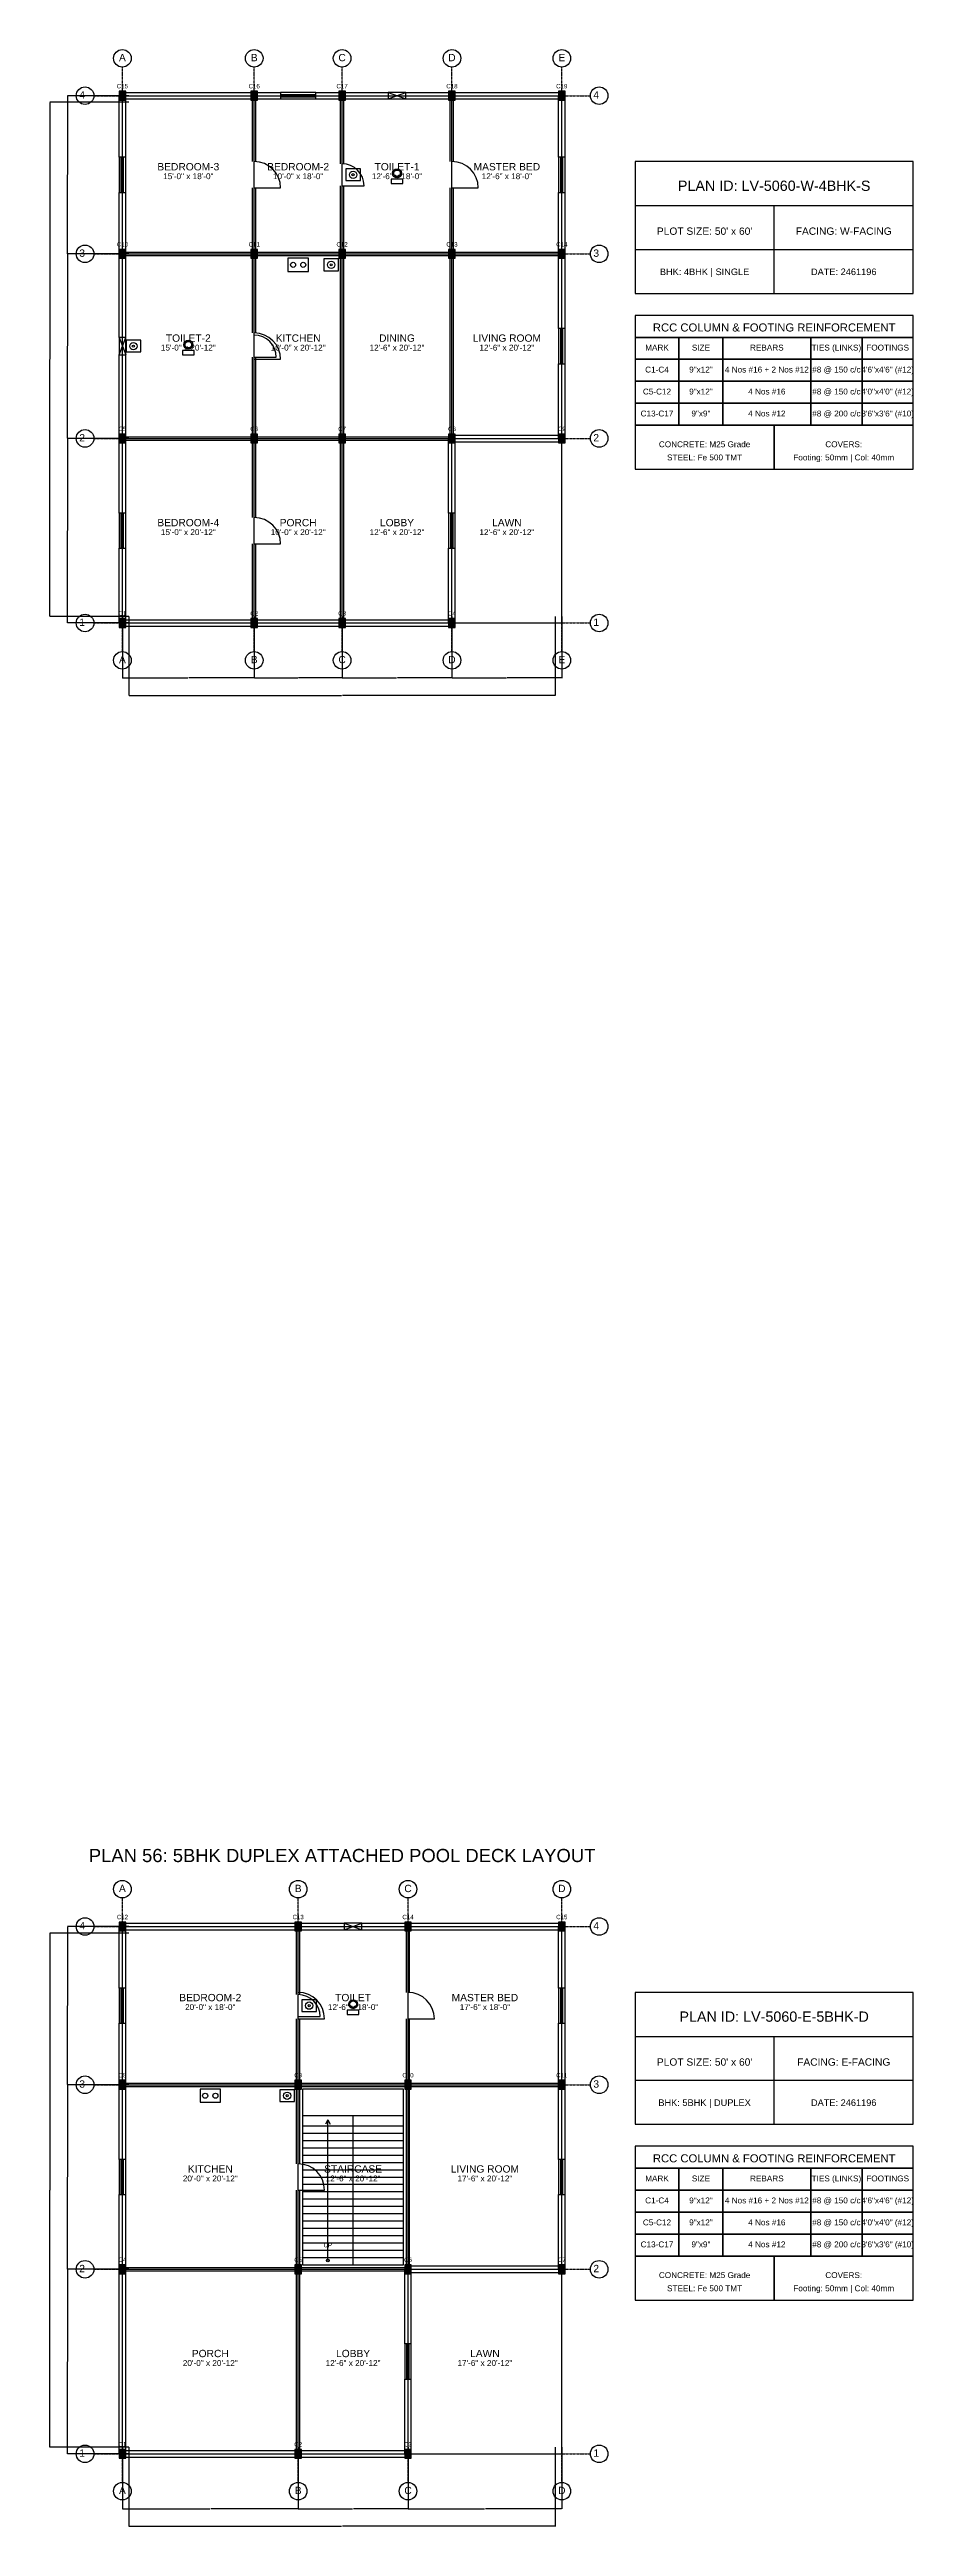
# Model space of a CAD drawing. Header units: inches. Extents: x -134 to 23580, y -99 to 23207.
# Drawn here: x 12400 to 13580, y 12401 to 15783 of the extents above; entities that cross this region are included whole.
import ezdxf
from ezdxf.enums import TextEntityAlignment as Align

# ---------------------------------------------------------------- set-up
doc = ezdxf.new("R2010")
doc.units = ezdxf.units.IN
doc.header["$MEASUREMENT"] = 0
doc.linetypes.add('CENTER', pattern=[2, 1.25, -0.25, 0.25, -0.25])
for name, color, linetype in [('A-COL-HATCH', 251, 'Continuous'), ('A-COLUMN', 1, 'Continuous'), ('A-DIM', 5, 'Continuous'), ('A-DOOR', 30, 'Continuous'), ('A-FIXTURE', 8, 'Continuous'), ('A-STAIR', 6, 'Continuous'), ('A-TEXT', 2, 'Continuous'), ('A-WALL-EXT', 7, 'Continuous'), ('A-WALL-INT', 9, 'Continuous'), ('A-WINDOW', 4, 'Continuous'), ('S-BEAM-FRAMING', 2, 'Continuous'), ('S-BUBBLE', 4, 'Continuous'), ('S-GRID-CENTER', 8, 'CENTER'), ('S-TABLE', 7, 'Continuous'), ('S-TEXT', 3, 'Continuous')]:
    doc.layers.add(name, color=color, linetype=linetype)
doc.styles.get("Standard").update_dxf_attribs({"font": 'arial.ttf'})
doc.dimstyles.get("Standard").update_dxf_attribs({"dimtxt": 0.18, "dimasz": 0.18, "dimexe": 0.18, "dimexo": 0.0625, "dimgap": 0.09, "dimtad": 0, "dimtih": 1, "dimtoh": 1, "dimdec": 4, "dimzin": 0, "dimdsep": 46, "dimtxsty": 'Standard', "dimcen": 0.09, "dimadec": 0, "dimazin": 0, "dimtfac": 1, "dimtdec": 4, "dimtofl": 0, "dimtmove": 0, "dimatfit": 3, "dimfxl": 1, "dimtolj": 1, "dimtzin": 0, "dimarcsym": 0})

# ---------------------------------------------------------------- blocks, each defined once
blk = doc.blocks.new('*D496')
at = {"layer": 'A-DIM', "color": 0, "lineweight": -2, "transparency": 16777216}
for p, q in [((12500, 12508.9), (12500, 12424.8)), ((12740, 12508.9), (12740, 12424.8)), ((12500.2, 12425), (12619.4, 12425)), ((12739.8, 12425), (12620.6, 12425))]:
    blk.add_line(p, q, dxfattribs=at)
at = {"layer": 'A-DIM', "color": 0, "transparency": 16777216}
for points in [[(12500.2, 12425), (12500.2, 12425), (12500, 12425)], [(12739.8, 12425), (12739.8, 12425), (12740, 12425)]]:
    blk.add_solid(points, dxfattribs=at)
at = {"layer": 'Defpoints', "color": 0, "transparency": 16777216}
for p in [(12500, 12509), (12740, 12509), (12740, 12425)]:
    blk.add_point(p, dxfattribs=at)
at = {"layer": 'A-DIM', "color": 0, "transparency": 16777216, "insert": (12620, 12425), "char_height": 0.18, "attachment_point": 5}
blk.add_mtext('\\A1;240.0000', dxfattribs=at)
blk = doc.blocks.new('*D497')
at = {"layer": 'A-DIM', "color": 0, "lineweight": -2, "transparency": 16777216}
for p, q in [((12740, 12508.9), (12740, 12424.8)), ((12890, 12508.9), (12890, 12424.8)), ((12740.2, 12425), (12814.4, 12425)), ((12889.8, 12425), (12815.6, 12425))]:
    blk.add_line(p, q, dxfattribs=at)
at = {"layer": 'A-DIM', "color": 0, "transparency": 16777216}
for points in [[(12740.2, 12425), (12740.2, 12425), (12740, 12425)], [(12889.8, 12425), (12889.8, 12425), (12890, 12425)]]:
    blk.add_solid(points, dxfattribs=at)
at = {"layer": 'Defpoints', "color": 0, "transparency": 16777216}
for p in [(12740, 12509), (12890, 12509), (12890, 12425)]:
    blk.add_point(p, dxfattribs=at)
at = {"layer": 'A-DIM', "color": 0, "transparency": 16777216, "insert": (12815, 12425), "char_height": 0.18, "attachment_point": 5}
blk.add_mtext('\\A1;150.0000', dxfattribs=at)
blk = doc.blocks.new('*D498')
at = {"layer": 'A-DIM', "color": 0, "lineweight": -2, "transparency": 16777216}
for p, q in [((12890, 12508.9), (12890, 12424.8)), ((13100, 12508.9), (13100, 12424.8)), ((12890.2, 12425), (12994.4, 12425)), ((13099.8, 12425), (12995.6, 12425))]:
    blk.add_line(p, q, dxfattribs=at)
at = {"layer": 'A-DIM', "color": 0, "transparency": 16777216}
for points in [[(12890.2, 12425), (12890.2, 12425), (12890, 12425)], [(13099.8, 12425), (13099.8, 12425), (13100, 12425)]]:
    blk.add_solid(points, dxfattribs=at)
at = {"layer": 'Defpoints', "color": 0, "transparency": 16777216}
for p in [(12890, 12509), (13100, 12509), (13100, 12425)]:
    blk.add_point(p, dxfattribs=at)
at = {"layer": 'A-DIM', "color": 0, "transparency": 16777216, "insert": (12995, 12425), "char_height": 0.18, "attachment_point": 5}
blk.add_mtext('\\A1;210.0000', dxfattribs=at)
blk = doc.blocks.new('*D499')
at = {"layer": 'A-DIM', "color": 0, "lineweight": -2, "transparency": 16777216}
for p, q in [((12509, 12508.9), (12509, 12400.8)), ((13091, 12508.9), (13091, 12400.8)), ((12509.2, 12401), (12799.4, 12401)), ((13090.8, 12401), (12800.6, 12401))]:
    blk.add_line(p, q, dxfattribs=at)
at = {"layer": 'A-DIM', "color": 0, "transparency": 16777216}
for points in [[(12509.2, 12401), (12509.2, 12401), (12509, 12401)], [(13090.8, 12401), (13090.8, 12401), (13091, 12401)]]:
    blk.add_solid(points, dxfattribs=at)
at = {"layer": 'Defpoints', "color": 0, "transparency": 16777216}
for p in [(12509, 12509), (13091, 12509), (13091, 12401)]:
    blk.add_point(p, dxfattribs=at)
at = {"layer": 'A-DIM', "color": 0, "transparency": 16777216, "insert": (12800, 12401), "char_height": 0.18, "attachment_point": 5}
blk.add_mtext('\\A1;582.0000', dxfattribs=at)
blk = doc.blocks.new('*D500')
at = {"layer": 'A-DIM', "color": 0, "lineweight": -2, "transparency": 16777216}
for p, q in [((12508.9, 12752), (12424.8, 12752)), ((12425, 12751.8), (12425, 12626.2)), ((12425, 12500.2), (12425, 12625.8)), ((12508.9, 12500), (12424.8, 12500))]:
    blk.add_line(p, q, dxfattribs=at)
at = {"layer": 'A-DIM', "color": 0, "transparency": 16777216}
for points in [[(12425, 12751.8), (12425, 12751.8), (12425, 12752)], [(12425, 12500.2), (12425, 12500.2), (12425, 12500)]]:
    blk.add_solid(points, dxfattribs=at)
at = {"layer": 'Defpoints', "color": 0, "transparency": 16777216}
for p in [(12425, 12752), (12509, 12752), (12509, 12500)]:
    blk.add_point(p, dxfattribs=at)
at = {"layer": 'A-DIM', "color": 0, "transparency": 16777216, "insert": (12425, 12626), "char_height": 0.18, "attachment_point": 5}
blk.add_mtext('\\A1;252.0000', dxfattribs=at)
blk = doc.blocks.new('*D501')
at = {"layer": 'A-DIM', "color": 0, "lineweight": -2, "transparency": 16777216}
for p, q in [((12508.9, 13004), (12424.8, 13004)), ((12425, 13003.8), (12425, 12878.2)), ((12425, 12752.2), (12425, 12877.8)), ((12508.9, 12752), (12424.8, 12752))]:
    blk.add_line(p, q, dxfattribs=at)
at = {"layer": 'A-DIM', "color": 0, "transparency": 16777216}
for points in [[(12425, 13003.8), (12425, 13003.8), (12425, 13004)], [(12425, 12752.2), (12425, 12752.2), (12425, 12752)]]:
    blk.add_solid(points, dxfattribs=at)
at = {"layer": 'Defpoints', "color": 0, "transparency": 16777216}
for p in [(12425, 13004), (12509, 13004), (12509, 12752)]:
    blk.add_point(p, dxfattribs=at)
at = {"layer": 'A-DIM', "color": 0, "transparency": 16777216, "insert": (12425, 12878), "char_height": 0.18, "attachment_point": 5}
blk.add_mtext('\\A1;252.0000', dxfattribs=at)
blk = doc.blocks.new('*D502')
at = {"layer": 'A-DIM', "color": 0, "lineweight": -2, "transparency": 16777216}
for p, q in [((12508.9, 13220), (12424.8, 13220)), ((12425, 13219.8), (12425, 13112.2)), ((12425, 13004.2), (12425, 13111.8)), ((12508.9, 13004), (12424.8, 13004))]:
    blk.add_line(p, q, dxfattribs=at)
at = {"layer": 'A-DIM', "color": 0, "transparency": 16777216}
for points in [[(12425, 13219.8), (12425, 13219.8), (12425, 13220)], [(12425, 13004.2), (12425, 13004.2), (12425, 13004)]]:
    blk.add_solid(points, dxfattribs=at)
at = {"layer": 'Defpoints', "color": 0, "transparency": 16777216}
for p in [(12425, 13220), (12509, 13220), (12509, 13004)]:
    blk.add_point(p, dxfattribs=at)
at = {"layer": 'A-DIM', "color": 0, "transparency": 16777216, "insert": (12425, 13112), "char_height": 0.18, "attachment_point": 5}
blk.add_mtext('\\A1;216.0000', dxfattribs=at)
blk = doc.blocks.new('*D503')
at = {"layer": 'A-DIM', "color": 0, "lineweight": -2, "transparency": 16777216}
for p, q in [((12508.9, 13211), (12400.8, 13211)), ((12401, 13210.8), (12401, 12860.2)), ((12401, 12509.2), (12401, 12859.8)), ((12508.9, 12509), (12400.8, 12509))]:
    blk.add_line(p, q, dxfattribs=at)
at = {"layer": 'A-DIM', "color": 0, "transparency": 16777216}
for points in [[(12401, 13210.8), (12401, 13210.8), (12401, 13211)], [(12401, 12509.2), (12401, 12509.2), (12401, 12509)]]:
    blk.add_solid(points, dxfattribs=at)
at = {"layer": 'Defpoints', "color": 0, "transparency": 16777216}
for p in [(12401, 13211), (12509, 13211), (12509, 12509)]:
    blk.add_point(p, dxfattribs=at)
at = {"layer": 'A-DIM', "color": 0, "transparency": 16777216, "insert": (12401, 12860), "char_height": 0.18, "attachment_point": 5}
blk.add_mtext('\\A1;702.0000', dxfattribs=at)
blk = doc.blocks.new('*D578')
at = {"layer": 'A-DIM', "color": 0, "lineweight": -2, "transparency": 16777216}
for p, q in [((12500, 15008.9), (12500, 14924.8)), ((12680, 15008.9), (12680, 14924.8)), ((12500.2, 14925), (12589.4, 14925)), ((12679.8, 14925), (12590.6, 14925))]:
    blk.add_line(p, q, dxfattribs=at)
at = {"layer": 'A-DIM', "color": 0, "transparency": 16777216}
for points in [[(12500.2, 14925), (12500.2, 14925), (12500, 14925)], [(12679.8, 14925), (12679.8, 14925), (12680, 14925)]]:
    blk.add_solid(points, dxfattribs=at)
at = {"layer": 'Defpoints', "color": 0, "transparency": 16777216}
for p in [(12500, 15009), (12680, 15009), (12680, 14925)]:
    blk.add_point(p, dxfattribs=at)
at = {"layer": 'A-DIM', "color": 0, "transparency": 16777216, "insert": (12590, 14925), "char_height": 0.18, "attachment_point": 5}
blk.add_mtext('\\A1;180.0000', dxfattribs=at)
blk = doc.blocks.new('*D579')
at = {"layer": 'A-DIM', "color": 0, "lineweight": -2, "transparency": 16777216}
for p, q in [((12680, 15008.9), (12680, 14924.8)), ((12800, 15008.9), (12800, 14924.8)), ((12680.2, 14925), (12739.4, 14925)), ((12799.8, 14925), (12740.6, 14925))]:
    blk.add_line(p, q, dxfattribs=at)
at = {"layer": 'A-DIM', "color": 0, "transparency": 16777216}
for points in [[(12680.2, 14925), (12680.2, 14925), (12680, 14925)], [(12799.8, 14925), (12799.8, 14925), (12800, 14925)]]:
    blk.add_solid(points, dxfattribs=at)
at = {"layer": 'Defpoints', "color": 0, "transparency": 16777216}
for p in [(12680, 15009), (12800, 15009), (12800, 14925)]:
    blk.add_point(p, dxfattribs=at)
at = {"layer": 'A-DIM', "color": 0, "transparency": 16777216, "insert": (12740, 14925), "char_height": 0.18, "attachment_point": 5}
blk.add_mtext('\\A1;120.0000', dxfattribs=at)
blk = doc.blocks.new('*D580')
at = {"layer": 'A-DIM', "color": 0, "lineweight": -2, "transparency": 16777216}
for p, q in [((12800, 15008.9), (12800, 14924.8)), ((12950, 15008.9), (12950, 14924.8)), ((12800.2, 14925), (12874.4, 14925)), ((12949.8, 14925), (12875.6, 14925))]:
    blk.add_line(p, q, dxfattribs=at)
at = {"layer": 'A-DIM', "color": 0, "transparency": 16777216}
for points in [[(12800.2, 14925), (12800.2, 14925), (12800, 14925)], [(12949.8, 14925), (12949.8, 14925), (12950, 14925)]]:
    blk.add_solid(points, dxfattribs=at)
at = {"layer": 'Defpoints', "color": 0, "transparency": 16777216}
for p in [(12800, 15009), (12950, 15009), (12950, 14925)]:
    blk.add_point(p, dxfattribs=at)
at = {"layer": 'A-DIM', "color": 0, "transparency": 16777216, "insert": (12875, 14925), "char_height": 0.18, "attachment_point": 5}
blk.add_mtext('\\A1;150.0000', dxfattribs=at)
blk = doc.blocks.new('*D581')
at = {"layer": 'A-DIM', "color": 0, "lineweight": -2, "transparency": 16777216}
for p, q in [((12950, 15008.9), (12950, 14924.8)), ((13100, 15008.9), (13100, 14924.8)), ((12950.2, 14925), (13024.4, 14925)), ((13099.8, 14925), (13025.6, 14925))]:
    blk.add_line(p, q, dxfattribs=at)
at = {"layer": 'A-DIM', "color": 0, "transparency": 16777216}
for points in [[(12950.2, 14925), (12950.2, 14925), (12950, 14925)], [(13099.8, 14925), (13099.8, 14925), (13100, 14925)]]:
    blk.add_solid(points, dxfattribs=at)
at = {"layer": 'Defpoints', "color": 0, "transparency": 16777216}
for p in [(12950, 15009), (13100, 15009), (13100, 14925)]:
    blk.add_point(p, dxfattribs=at)
at = {"layer": 'A-DIM', "color": 0, "transparency": 16777216, "insert": (13025, 14925), "char_height": 0.18, "attachment_point": 5}
blk.add_mtext('\\A1;150.0000', dxfattribs=at)
blk = doc.blocks.new('*D582')
at = {"layer": 'A-DIM', "color": 0, "lineweight": -2, "transparency": 16777216}
for p, q in [((12509, 15008.9), (12509, 14900.8)), ((13091, 15008.9), (13091, 14900.8)), ((12509.2, 14901), (12799.4, 14901)), ((13090.8, 14901), (12800.6, 14901))]:
    blk.add_line(p, q, dxfattribs=at)
at = {"layer": 'A-DIM', "color": 0, "transparency": 16777216}
for points in [[(12509.2, 14901), (12509.2, 14901), (12509, 14901)], [(13090.8, 14901), (13090.8, 14901), (13091, 14901)]]:
    blk.add_solid(points, dxfattribs=at)
at = {"layer": 'Defpoints', "color": 0, "transparency": 16777216}
for p in [(12509, 15009), (13091, 15009), (13091, 14901)]:
    blk.add_point(p, dxfattribs=at)
at = {"layer": 'A-DIM', "color": 0, "transparency": 16777216, "insert": (12800, 14901), "char_height": 0.18, "attachment_point": 5}
blk.add_mtext('\\A1;582.0000', dxfattribs=at)
blk = doc.blocks.new('*D583')
at = {"layer": 'A-DIM', "color": 0, "lineweight": -2, "transparency": 16777216}
for p, q in [((12508.9, 15252), (12424.8, 15252)), ((12425, 15251.8), (12425, 15126.2)), ((12425, 15000.2), (12425, 15125.8)), ((12508.9, 15000), (12424.8, 15000))]:
    blk.add_line(p, q, dxfattribs=at)
at = {"layer": 'A-DIM', "color": 0, "transparency": 16777216}
for points in [[(12425, 15251.8), (12425, 15251.8), (12425, 15252)], [(12425, 15000.2), (12425, 15000.2), (12425, 15000)]]:
    blk.add_solid(points, dxfattribs=at)
at = {"layer": 'Defpoints', "color": 0, "transparency": 16777216}
for p in [(12425, 15252), (12509, 15252), (12509, 15000)]:
    blk.add_point(p, dxfattribs=at)
at = {"layer": 'A-DIM', "color": 0, "transparency": 16777216, "insert": (12425, 15126), "char_height": 0.18, "attachment_point": 5}
blk.add_mtext('\\A1;252.0000', dxfattribs=at)
blk = doc.blocks.new('*D584')
at = {"layer": 'A-DIM', "color": 0, "lineweight": -2, "transparency": 16777216}
for p, q in [((12508.9, 15504), (12424.8, 15504)), ((12425, 15503.8), (12425, 15378.2)), ((12425, 15252.2), (12425, 15377.8)), ((12508.9, 15252), (12424.8, 15252))]:
    blk.add_line(p, q, dxfattribs=at)
at = {"layer": 'A-DIM', "color": 0, "transparency": 16777216}
for points in [[(12425, 15503.8), (12425, 15503.8), (12425, 15504)], [(12425, 15252.2), (12425, 15252.2), (12425, 15252)]]:
    blk.add_solid(points, dxfattribs=at)
at = {"layer": 'Defpoints', "color": 0, "transparency": 16777216}
for p in [(12425, 15504), (12509, 15504), (12509, 15252)]:
    blk.add_point(p, dxfattribs=at)
at = {"layer": 'A-DIM', "color": 0, "transparency": 16777216, "insert": (12425, 15378), "char_height": 0.18, "attachment_point": 5}
blk.add_mtext('\\A1;252.0000', dxfattribs=at)
blk = doc.blocks.new('*D585')
at = {"layer": 'A-DIM', "color": 0, "lineweight": -2, "transparency": 16777216}
for p, q in [((12508.9, 15720), (12424.8, 15720)), ((12425, 15719.8), (12425, 15612.2)), ((12425, 15504.2), (12425, 15611.8)), ((12508.9, 15504), (12424.8, 15504))]:
    blk.add_line(p, q, dxfattribs=at)
at = {"layer": 'A-DIM', "color": 0, "transparency": 16777216}
for points in [[(12425, 15719.8), (12425, 15719.8), (12425, 15720)], [(12425, 15504.2), (12425, 15504.2), (12425, 15504)]]:
    blk.add_solid(points, dxfattribs=at)
at = {"layer": 'Defpoints', "color": 0, "transparency": 16777216}
for p in [(12425, 15720), (12509, 15720), (12509, 15504)]:
    blk.add_point(p, dxfattribs=at)
at = {"layer": 'A-DIM', "color": 0, "transparency": 16777216, "insert": (12425, 15612), "char_height": 0.18, "attachment_point": 5}
blk.add_mtext('\\A1;216.0000', dxfattribs=at)
blk = doc.blocks.new('*D586')
at = {"layer": 'A-DIM', "color": 0, "lineweight": -2, "transparency": 16777216}
for p, q in [((12508.9, 15711), (12400.8, 15711)), ((12401, 15710.8), (12401, 15360.2)), ((12401, 15009.2), (12401, 15359.8)), ((12508.9, 15009), (12400.8, 15009))]:
    blk.add_line(p, q, dxfattribs=at)
at = {"layer": 'A-DIM', "color": 0, "transparency": 16777216}
for points in [[(12401, 15710.8), (12401, 15710.8), (12401, 15711)], [(12401, 15009.2), (12401, 15009.2), (12401, 15009)]]:
    blk.add_solid(points, dxfattribs=at)
at = {"layer": 'Defpoints', "color": 0, "transparency": 16777216}
for p in [(12401, 15711), (12509, 15711), (12509, 15009)]:
    blk.add_point(p, dxfattribs=at)
at = {"layer": 'A-DIM', "color": 0, "transparency": 16777216, "insert": (12401, 15360), "char_height": 0.18, "attachment_point": 5}
blk.add_mtext('\\A1;702.0000', dxfattribs=at)

msp = doc.modelspace()

# ---------------------------------------------------------------- linework, layer by layer
at = {"layer": 'A-COL-HATCH'}
for points in [[(12495.5, 15714), (12504.5, 15714), (12495.5, 15726), (12504.5, 15726)], [(12675.5, 15714), (12684.5, 15714), (12675.5, 15726), (12684.5, 15726)], [(12795.5, 15714), (12804.5, 15714), (12795.5, 15726), (12804.5, 15726)], [(12945.5, 15714), (12954.5, 15714), (12945.5, 15726), (12954.5, 15726)], [(13095.5, 15714), (13104.5, 15714), (13095.5, 15726), (13104.5, 15726)], [(12495.5, 15498), (12504.5, 15498), (12495.5, 15510), (12504.5, 15510)], [(12675.5, 15498), (12684.5, 15498), (12675.5, 15510), (12684.5, 15510)], [(12795.5, 15498), (12804.5, 15498), (12795.5, 15510), (12804.5, 15510)], [(12945.5, 15498), (12954.5, 15498), (12945.5, 15510), (12954.5, 15510)], [(13095.5, 15498), (13104.5, 15498), (13095.5, 15510), (13104.5, 15510)], [(12495.5, 15246), (12504.5, 15246), (12495.5, 15258), (12504.5, 15258)], [(12675.5, 15246), (12684.5, 15246), (12675.5, 15258), (12684.5, 15258)], [(12795.5, 15246), (12804.5, 15246), (12795.5, 15258), (12804.5, 15258)], [(12945.5, 15246), (12954.5, 15246), (12945.5, 15258), (12954.5, 15258)], [(13095.5, 15246), (13104.5, 15246), (13095.5, 15258), (13104.5, 15258)], [(12495.5, 14994), (12504.5, 14994), (12495.5, 15006), (12504.5, 15006)], [(12675.5, 14994), (12684.5, 14994), (12675.5, 15006), (12684.5, 15006)], [(12795.5, 14994), (12804.5, 14994), (12795.5, 15006), (12804.5, 15006)], [(12945.5, 14994), (12954.5, 14994), (12945.5, 15006), (12954.5, 15006)], [(12495.5, 13214), (12504.5, 13214), (12495.5, 13226), (12504.5, 13226)], [(12735.5, 13214), (12744.5, 13214), (12735.5, 13226), (12744.5, 13226)], [(12885.5, 13214), (12894.5, 13214), (12885.5, 13226), (12894.5, 13226)], [(13095.5, 13214), (13104.5, 13214), (13095.5, 13226), (13104.5, 13226)], [(12495.5, 12998), (12504.5, 12998), (12495.5, 13010), (12504.5, 13010)], [(12735.5, 12998), (12744.5, 12998), (12735.5, 13010), (12744.5, 13010)], [(12885.5, 12998), (12894.5, 12998), (12885.5, 13010), (12894.5, 13010)], [(13095.5, 12998), (13104.5, 12998), (13095.5, 13010), (13104.5, 13010)], [(12495.5, 12746), (12504.5, 12746), (12495.5, 12758), (12504.5, 12758)], [(12735.5, 12746), (12744.5, 12746), (12735.5, 12758), (12744.5, 12758)], [(12885.5, 12746), (12894.5, 12746), (12885.5, 12758), (12894.5, 12758)], [(13095.5, 12746), (13104.5, 12746), (13095.5, 12758), (13104.5, 12758)], [(12495.5, 12494), (12504.5, 12494), (12495.5, 12506), (12504.5, 12506)], [(12735.5, 12494), (12744.5, 12494), (12735.5, 12506), (12744.5, 12506)], [(12885.5, 12494), (12894.5, 12494), (12885.5, 12506), (12894.5, 12506)]]:
    msp.add_solid(points, dxfattribs=at)
at = {"layer": 'A-COLUMN'}
for points in [[(12495.5, 15714), (12504.5, 15714), (12504.5, 15726), (12495.5, 15726)], [(12675.5, 15714), (12684.5, 15714), (12684.5, 15726), (12675.5, 15726)], [(12795.5, 15714), (12804.5, 15714), (12804.5, 15726), (12795.5, 15726)], [(12945.5, 15714), (12954.5, 15714), (12954.5, 15726), (12945.5, 15726)], [(13095.5, 15714), (13104.5, 15714), (13104.5, 15726), (13095.5, 15726)], [(12495.5, 15498), (12504.5, 15498), (12504.5, 15510), (12495.5, 15510)], [(12675.5, 15498), (12684.5, 15498), (12684.5, 15510), (12675.5, 15510)], [(12795.5, 15498), (12804.5, 15498), (12804.5, 15510), (12795.5, 15510)], [(12945.5, 15498), (12954.5, 15498), (12954.5, 15510), (12945.5, 15510)], [(13095.5, 15498), (13104.5, 15498), (13104.5, 15510), (13095.5, 15510)], [(12495.5, 15246), (12504.5, 15246), (12504.5, 15258), (12495.5, 15258)], [(12675.5, 15246), (12684.5, 15246), (12684.5, 15258), (12675.5, 15258)], [(12795.5, 15246), (12804.5, 15246), (12804.5, 15258), (12795.5, 15258)], [(12945.5, 15246), (12954.5, 15246), (12954.5, 15258), (12945.5, 15258)], [(13095.5, 15246), (13104.5, 15246), (13104.5, 15258), (13095.5, 15258)], [(12495.5, 14994), (12504.5, 14994), (12504.5, 15006), (12495.5, 15006)], [(12675.5, 14994), (12684.5, 14994), (12684.5, 15006), (12675.5, 15006)], [(12795.5, 14994), (12804.5, 14994), (12804.5, 15006), (12795.5, 15006)], [(12945.5, 14994), (12954.5, 14994), (12954.5, 15006), (12945.5, 15006)], [(12495.5, 13214), (12504.5, 13214), (12504.5, 13226), (12495.5, 13226)], [(12735.5, 13214), (12744.5, 13214), (12744.5, 13226), (12735.5, 13226)], [(12885.5, 13214), (12894.5, 13214), (12894.5, 13226), (12885.5, 13226)], [(13095.5, 13214), (13104.5, 13214), (13104.5, 13226), (13095.5, 13226)], [(12495.5, 12998), (12504.5, 12998), (12504.5, 13010), (12495.5, 13010)], [(12735.5, 12998), (12744.5, 12998), (12744.5, 13010), (12735.5, 13010)], [(12885.5, 12998), (12894.5, 12998), (12894.5, 13010), (12885.5, 13010)], [(13095.5, 12998), (13104.5, 12998), (13104.5, 13010), (13095.5, 13010)], [(12495.5, 12746), (12504.5, 12746), (12504.5, 12758), (12495.5, 12758)], [(12735.5, 12746), (12744.5, 12746), (12744.5, 12758), (12735.5, 12758)], [(12885.5, 12746), (12894.5, 12746), (12894.5, 12758), (12885.5, 12758)], [(13095.5, 12746), (13104.5, 12746), (13104.5, 12758), (13095.5, 12758)], [(12495.5, 12494), (12504.5, 12494), (12504.5, 12506), (12495.5, 12506)], [(12735.5, 12494), (12744.5, 12494), (12744.5, 12506), (12735.5, 12506)], [(12885.5, 12494), (12894.5, 12494), (12894.5, 12506), (12885.5, 12506)]]:
    msp.add_lwpolyline(points, close=True, dxfattribs=at)
at = {"layer": 'A-DOOR'}
for p, q in [((12680, 15594), (12716, 15594)), ((12680, 15594), (12716, 15594)), ((12800, 15597), (12830, 15597)), ((12950, 15594), (12986, 15594)), ((12680, 15363), (12710, 15363)), ((12680, 15360), (12716, 15360)), ((12680, 15108), (12716, 15108)), ((12740, 13097), (12770, 13097)), ((12740, 13094), (12776, 13094)), ((12890, 13094), (12926, 13094)), ((12740, 12860), (12776, 12860))]:
    msp.add_line(p, q, dxfattribs=at)
for centre, radius in [((12680, 15594), 36), ((12680, 15594), 36), ((12800, 15597), 30), ((12950, 15594), 36), ((12680, 15360), 36), ((12680, 15363), 30), ((12680, 15108), 36), ((12740, 13094), 36), ((12740, 13097), 30), ((12890, 13094), 36), ((12740, 12860), 36)]:
    msp.add_arc(centre, radius, 0, 90, dxfattribs=at)
at = {"layer": 'A-FIXTURE'}
for points in [[(12805, 15604), (12825, 15604), (12825, 15620), (12805, 15620)], [(12867, 15600), (12883, 15600), (12883, 15606), (12867, 15606)], [(12726, 15480), (12754, 15480), (12754, 15498), (12726, 15498)], [(12775, 15481), (12795, 15481), (12795, 15497), (12775, 15497)], [(12505, 15370), (12525, 15370), (12525, 15386), (12505, 15386)], [(12582, 15366), (12598, 15366), (12598, 15372), (12582, 15372)], [(12745, 13104), (12765, 13104), (12765, 13120), (12745, 13120)], [(12807, 13100), (12823, 13100), (12823, 13106), (12807, 13106)], [(12606, 12980), (12634, 12980), (12634, 12998), (12606, 12998)], [(12715, 12981), (12735, 12981), (12735, 12997), (12715, 12997)]]:
    msp.add_lwpolyline(points, close=True, dxfattribs=at)
for centre, radius in [((12815, 15612), 5), ((12815, 15612), 1.5), ((12875, 15614), 6), ((12875, 15614), 4.5), ((12733, 15489), 3.5), ((12747, 15489), 3.5), ((12785, 15489), 5), ((12785, 15489), 1.5), ((12515, 15378), 5), ((12515, 15378), 1.5), ((12590, 15380), 6), ((12590, 15380), 4.5), ((12755, 13112), 5), ((12755, 13112), 1.5), ((12815, 13114), 6), ((12815, 13114), 4.5), ((12613, 12989), 3.5), ((12627, 12989), 3.5), ((12725, 12989), 5), ((12725, 12989), 1.5)]:
    msp.add_circle(centre, radius, dxfattribs=at)
at = {"layer": 'A-STAIR'}
for p, q in [((12746, 12962), (12884, 12962)), ((12780.5, 12956), (12777.5, 12950)), ((12780.5, 12764), (12780.5, 12956)), ((12780.5, 12956), (12783.5, 12950)), ((12815, 12758), (12815, 12962)), ((12746, 12948), (12815, 12948)), ((12746, 12938), (12815, 12938)), ((12746, 12928), (12815, 12928)), ((12815, 12948), (12884, 12948)), ((12815, 12938), (12884, 12938)), ((12815, 12928), (12884, 12928)), ((12746, 12918), (12815, 12918)), ((12746, 12908), (12815, 12908)), ((12746, 12898), (12815, 12898)), ((12746, 12888), (12815, 12888)), ((12815, 12918), (12884, 12918)), ((12815, 12908), (12884, 12908)), ((12815, 12898), (12884, 12898)), ((12815, 12888), (12884, 12888)), ((12746, 12878), (12815, 12878)), ((12746, 12868), (12815, 12868)), ((12746, 12858), (12815, 12858)), ((12815, 12878), (12884, 12878)), ((12815, 12868), (12884, 12868)), ((12815, 12858), (12884, 12858)), ((12746, 12848), (12815, 12848)), ((12746, 12838), (12815, 12838)), ((12746, 12828), (12815, 12828)), ((12815, 12848), (12884, 12848)), ((12815, 12838), (12884, 12838)), ((12815, 12828), (12884, 12828)), ((12746, 12818), (12815, 12818)), ((12746, 12808), (12815, 12808)), ((12746, 12798), (12815, 12798)), ((12746, 12788), (12815, 12788)), ((12815, 12818), (12884, 12818)), ((12815, 12808), (12884, 12808)), ((12815, 12798), (12884, 12798)), ((12815, 12788), (12884, 12788)), ((12746, 12778), (12815, 12778)), ((12746, 12768), (12815, 12768)), ((12815, 12778), (12884, 12778)), ((12815, 12768), (12884, 12768))]:
    msp.add_line(p, q, dxfattribs=at)
msp.add_lwpolyline([(12746, 12758), (12884, 12758), (12884, 12998), (12746, 12998)], close=True, dxfattribs=at)
msp.add_circle((12780.5, 12764), 2, dxfattribs=at)
at = {"layer": 'A-WALL-EXT'}
for p, q in [((12495.5, 15636), (12495.5, 15720)), ((12500, 15724.5), (12680, 15724.5)), ((12500, 15715.5), (12680, 15715.5)), ((12504.5, 15636), (12504.5, 15720)), ((12680, 15724.5), (12716, 15724.5)), ((12680, 15715.5), (12716, 15715.5)), ((12764, 15724.5), (12800, 15724.5)), ((12764, 15715.5), (12800, 15715.5)), ((12800, 15724.5), (12863, 15724.5)), ((12800, 15715.5), (12863, 15715.5)), ((12887, 15724.5), (12950, 15724.5)), ((12887, 15715.5), (12950, 15715.5)), ((12950, 15724.5), (13100, 15724.5)), ((12950, 15715.5), (13100, 15715.5)), ((13095.5, 15636), (13095.5, 15720)), ((13104.5, 15636), (13104.5, 15720)), ((12495.5, 15504), (12495.5, 15588)), ((12504.5, 15504), (12504.5, 15588)), ((13095.5, 15504), (13095.5, 15588)), ((13104.5, 15504), (13104.5, 15588)), ((13200, 15570), (13580, 15570)), ((13390, 15450), (13390, 15570)), ((12495.5, 15390), (12495.5, 15504)), ((12504.5, 15390), (12504.5, 15504)), ((13095.5, 15402), (13095.5, 15504)), ((13104.5, 15402), (13104.5, 15504)), ((13200, 15510), (13580, 15510)), ((12495.5, 15252), (12495.5, 15366)), ((12504.5, 15252), (12504.5, 15366)), ((13095.5, 15252), (13095.5, 15354)), ((13104.5, 15252), (13104.5, 15354)), ((12950, 15256.5), (13100, 15256.5)), ((12495.5, 15150), (12495.5, 15252)), ((12504.5, 15150), (12504.5, 15252)), ((12945.5, 15150), (12945.5, 15252)), ((12950, 15247.5), (13100, 15247.5)), ((12954.5, 15150), (12954.5, 15252)), ((12495.5, 15000), (12495.5, 15102)), ((12504.5, 15000), (12504.5, 15102)), ((12945.5, 15000), (12945.5, 15102)), ((12954.5, 15000), (12954.5, 15102)), ((12500, 15004.5), (12680, 15004.5)), ((12500, 14995.5), (12680, 14995.5)), ((12680, 15004.5), (12800, 15004.5)), ((12680, 14995.5), (12800, 14995.5)), ((12800, 15004.5), (12950, 15004.5)), ((12800, 14995.5), (12950, 14995.5)), ((12500, 13224.5), (12740, 13224.5)), ((12740, 13224.5), (12803, 13224.5)), ((12827, 13224.5), (12890, 13224.5)), ((12890, 13224.5), (13100, 13224.5)), ((12495.5, 13136), (12495.5, 13220)), ((12500, 13215.5), (12740, 13215.5)), ((12504.5, 13136), (12504.5, 13220)), ((12740, 13215.5), (12803, 13215.5)), ((12827, 13215.5), (12890, 13215.5)), ((12890, 13215.5), (13100, 13215.5)), ((13095.5, 13136), (13095.5, 13220)), ((13104.5, 13136), (13104.5, 13220)), ((12495.5, 13004), (12495.5, 13088)), ((12504.5, 13004), (12504.5, 13088)), ((13095.5, 13004), (13095.5, 13088)), ((13104.5, 13004), (13104.5, 13088)), ((13200, 13070), (13580, 13070)), ((13390, 12950), (13390, 13070)), ((12495.5, 12902), (12495.5, 13004)), ((12504.5, 12902), (12504.5, 13004)), ((13095.5, 12902), (13095.5, 13004)), ((13104.5, 12902), (13104.5, 13004)), ((13200, 13010), (13580, 13010)), ((12495.5, 12752), (12495.5, 12854)), ((12504.5, 12752), (12504.5, 12854)), ((13095.5, 12752), (13095.5, 12854)), ((13104.5, 12752), (13104.5, 12854)), ((12495.5, 12500), (12495.5, 12752)), ((12504.5, 12500), (12504.5, 12752)), ((12885.5, 12650), (12885.5, 12752)), ((12890, 12756.5), (13100, 12756.5)), ((12894.5, 12650), (12894.5, 12752)), ((12890, 12747.5), (13100, 12747.5)), ((12885.5, 12500), (12885.5, 12602)), ((12894.5, 12500), (12894.5, 12602)), ((12500, 12504.5), (12740, 12504.5)), ((12500, 12495.5), (12740, 12495.5)), ((12740, 12504.5), (12890, 12504.5)), ((12740, 12495.5), (12890, 12495.5))]:
    msp.add_line(p, q, dxfattribs=at)
for points in [[(13200, 15450), (13580, 15450), (13580, 15630), (13200, 15630)], [(13200, 12950), (13580, 12950), (13580, 13130), (13200, 13130)]]:
    msp.add_lwpolyline(points, close=True, dxfattribs=at)
at = {"layer": 'A-WALL-INT'}
for p, q in [((12677.75, 15630), (12677.75, 15720)), ((12682.25, 15630), (12682.25, 15720)), ((12797.75, 15627), (12797.75, 15720)), ((12802.25, 15627), (12802.25, 15720)), ((12947.75, 15630), (12947.75, 15720)), ((12952.25, 15630), (12952.25, 15720)), ((12677.75, 15504), (12677.75, 15594)), ((12682.25, 15504), (12682.25, 15594)), ((12797.75, 15504), (12797.75, 15597)), ((12802.25, 15504), (12802.25, 15597)), ((12947.75, 15504), (12947.75, 15594)), ((12952.25, 15504), (12952.25, 15594)), ((12500, 15506.25), (12680, 15506.25)), ((12500, 15501.75), (12680, 15501.75)), ((12677.75, 15396), (12677.75, 15504)), ((12680, 15506.25), (12800, 15506.25)), ((12680, 15501.75), (12800, 15501.75)), ((12682.25, 15396), (12682.25, 15504)), ((12797.75, 15252), (12797.75, 15504)), ((12800, 15506.25), (12950, 15506.25)), ((12800, 15501.75), (12950, 15501.75)), ((12802.25, 15252), (12802.25, 15504)), ((12947.75, 15252), (12947.75, 15504)), ((12950, 15506.25), (13100, 15506.25)), ((12950, 15501.75), (13100, 15501.75)), ((12952.25, 15252), (12952.25, 15504)), ((12677.75, 15252), (12677.75, 15363)), ((12682.25, 15252), (12682.25, 15363)), ((12500, 15254.25), (12680, 15254.25)), ((12680, 15254.25), (12800, 15254.25)), ((12800, 15254.25), (12950, 15254.25)), ((12500, 15249.75), (12680, 15249.75)), ((12677.75, 15144), (12677.75, 15252)), ((12680, 15249.75), (12800, 15249.75)), ((12682.25, 15144), (12682.25, 15252)), ((12797.75, 15000), (12797.75, 15252)), ((12800, 15249.75), (12950, 15249.75)), ((12802.25, 15000), (12802.25, 15252)), ((12677.75, 15000), (12677.75, 15108)), ((12682.25, 15000), (12682.25, 15108)), ((12737.75, 13127), (12737.75, 13220)), ((12742.25, 13127), (12742.25, 13220)), ((12887.75, 13130), (12887.75, 13220)), ((12892.25, 13130), (12892.25, 13220)), ((12737.75, 13004), (12737.75, 13094)), ((12742.25, 13004), (12742.25, 13094)), ((12887.75, 13004), (12887.75, 13094)), ((12892.25, 13004), (12892.25, 13094)), ((12500, 13006.25), (12740, 13006.25)), ((12500, 13001.75), (12740, 13001.75)), ((12737.75, 12896), (12737.75, 13004)), ((12740, 13006.25), (12890, 13006.25)), ((12740, 13001.75), (12890, 13001.75)), ((12742.25, 12896), (12742.25, 13004)), ((12887.75, 12752), (12887.75, 13004)), ((12890, 13006.25), (13100, 13006.25)), ((12890, 13001.75), (13100, 13001.75)), ((12892.25, 12752), (12892.25, 13004)), ((12737.75, 12752), (12737.75, 12860)), ((12742.25, 12752), (12742.25, 12860)), ((12500, 12754.25), (12740, 12754.25)), ((12737.75, 12500), (12737.75, 12752)), ((12740, 12754.25), (12890, 12754.25)), ((12742.25, 12500), (12742.25, 12752)), ((12500, 12749.75), (12740, 12749.75)), ((12740, 12749.75), (12890, 12749.75))]:
    msp.add_line(p, q, dxfattribs=at)
at = {"layer": 'A-WINDOW'}
for p, q in [((12716, 15721.5), (12764, 15721.5)), ((12716, 15718.5), (12764, 15718.5)), ((12863, 15715.5), (12887, 15724.5)), ((12863, 15724.5), (12887, 15715.5)), ((12498.5, 15588), (12498.5, 15636)), ((12501.5, 15588), (12501.5, 15636)), ((13098.5, 15588), (13098.5, 15636)), ((13101.5, 15588), (13101.5, 15636)), ((12495.5, 15366), (12504.5, 15390)), ((12495.5, 15390), (12504.5, 15366)), ((13098.5, 15354), (13098.5, 15402)), ((13101.5, 15354), (13101.5, 15402)), ((12498.5, 15102), (12498.5, 15150)), ((12501.5, 15102), (12501.5, 15150)), ((12948.5, 15102), (12948.5, 15150)), ((12951.5, 15102), (12951.5, 15150)), ((12803, 13215.5), (12827, 13224.5)), ((12803, 13224.5), (12827, 13215.5)), ((12498.5, 13088), (12498.5, 13136)), ((12501.5, 13088), (12501.5, 13136)), ((13098.5, 13088), (13098.5, 13136)), ((13101.5, 13088), (13101.5, 13136)), ((12498.5, 12854), (12498.5, 12902)), ((12501.5, 12854), (12501.5, 12902)), ((13098.5, 12854), (13098.5, 12902)), ((13101.5, 12854), (13101.5, 12902)), ((12888.5, 12602), (12888.5, 12650)), ((12891.5, 12602), (12891.5, 12650))]:
    msp.add_line(p, q, dxfattribs=at)
for points in [[(12716, 15715.5), (12764, 15715.5), (12764, 15724.5), (12716, 15724.5)], [(12863, 15715.5), (12887, 15715.5), (12887, 15724.5), (12863, 15724.5)], [(12495.5, 15588), (12504.5, 15588), (12504.5, 15636), (12495.5, 15636)], [(13095.5, 15588), (13104.5, 15588), (13104.5, 15636), (13095.5, 15636)], [(12495.5, 15366), (12504.5, 15366), (12504.5, 15390), (12495.5, 15390)], [(13095.5, 15354), (13104.5, 15354), (13104.5, 15402), (13095.5, 15402)], [(12495.5, 15102), (12504.5, 15102), (12504.5, 15150), (12495.5, 15150)], [(12945.5, 15102), (12954.5, 15102), (12954.5, 15150), (12945.5, 15150)], [(12803, 13215.5), (12827, 13215.5), (12827, 13224.5), (12803, 13224.5)], [(12495.5, 13088), (12504.5, 13088), (12504.5, 13136), (12495.5, 13136)], [(13095.5, 13088), (13104.5, 13088), (13104.5, 13136), (13095.5, 13136)], [(12495.5, 12854), (12504.5, 12854), (12504.5, 12902), (12495.5, 12902)], [(13095.5, 12854), (13104.5, 12854), (13104.5, 12902), (13095.5, 12902)], [(12885.5, 12602), (12894.5, 12602), (12894.5, 12650), (12885.5, 12650)]]:
    msp.add_lwpolyline(points, close=True, dxfattribs=at)
at = {"layer": 'S-BEAM-FRAMING'}
for p, q in [((12500, 15000), (12500, 15720)), ((12500, 15720), (13100, 15720)), ((12680, 15000), (12680, 15720)), ((12800, 15000), (12800, 15720)), ((12950, 15000), (12950, 15720)), ((13100, 15000), (13100, 15720)), ((12500, 15504), (13100, 15504)), ((12500, 15252), (13100, 15252)), ((12500, 15000), (13100, 15000)), ((12500, 12500), (12500, 13220)), ((12500, 13220), (13100, 13220)), ((12740, 12500), (12740, 13220)), ((12890, 12500), (12890, 13220)), ((13100, 12500), (13100, 13220)), ((12500, 13004), (13100, 13004)), ((12500, 12752), (13100, 12752)), ((12500, 12500), (13100, 12500))]:
    msp.add_line(p, q, dxfattribs=at)
at = {"layer": 'S-BUBBLE'}
for centre in [(12500, 15771), (12680, 15771), (12800, 15771), (12950, 15771), (13100, 15771), (12449, 15720), (13151, 15720), (12449, 15504), (13151, 15504), (12449, 15252), (13151, 15252), (12449, 15000), (13151, 15000), (12500, 14949), (12680, 14949), (12800, 14949), (12950, 14949), (13100, 14949), (12500, 13271), (12740, 13271), (12890, 13271), (13100, 13271), (12449, 13220), (13151, 13220), (12449, 13004), (13151, 13004), (12449, 12752), (13151, 12752), (12449, 12500), (13151, 12500), (12500, 12449), (12740, 12449), (12890, 12449), (13100, 12449)]:
    msp.add_circle(centre, 12, dxfattribs=at)
at = {"layer": 'S-GRID-CENTER'}
for p, q in [((12500, 14961), (12500, 15759)), ((12680, 14961), (12680, 15759)), ((12800, 14961), (12800, 15759)), ((12950, 14961), (12950, 15759)), ((13100, 14961), (13100, 15759)), ((12461, 15720), (13139, 15720)), ((12461, 15504), (13139, 15504)), ((12461, 15252), (13139, 15252)), ((12461, 15000), (13139, 15000)), ((12500, 12461), (12500, 13259)), ((12740, 12461), (12740, 13259)), ((12890, 12461), (12890, 13259)), ((13100, 12461), (13100, 13259)), ((12461, 13220), (13139, 13220)), ((12461, 13004), (13139, 13004)), ((12461, 12752), (13139, 12752)), ((12461, 12500), (13139, 12500))]:
    msp.add_line(p, q, dxfattribs=at)
at = {"layer": 'S-TABLE'}
for points in [[(13200, 15390), (13580, 15390), (13580, 15420), (13200, 15420)], [(13200, 15360), (13260, 15360), (13260, 15390), (13200, 15390)], [(13260, 15360), (13320, 15360), (13320, 15390), (13260, 15390)], [(13320, 15360), (13440, 15360), (13440, 15390), (13320, 15390)], [(13440, 15360), (13510, 15360), (13510, 15390), (13440, 15390)], [(13510, 15360), (13580, 15360), (13580, 15390), (13510, 15390)], [(13200, 15330), (13260, 15330), (13260, 15360), (13200, 15360)], [(13260, 15330), (13320, 15330), (13320, 15360), (13260, 15360)], [(13320, 15330), (13440, 15330), (13440, 15360), (13320, 15360)], [(13440, 15330), (13510, 15330), (13510, 15360), (13440, 15360)], [(13510, 15330), (13580, 15330), (13580, 15360), (13510, 15360)], [(13200, 15300), (13260, 15300), (13260, 15330), (13200, 15330)], [(13260, 15300), (13320, 15300), (13320, 15330), (13260, 15330)], [(13320, 15300), (13440, 15300), (13440, 15330), (13320, 15330)], [(13440, 15300), (13510, 15300), (13510, 15330), (13440, 15330)], [(13510, 15300), (13580, 15300), (13580, 15330), (13510, 15330)], [(13200, 15270), (13260, 15270), (13260, 15300), (13200, 15300)], [(13260, 15270), (13320, 15270), (13320, 15300), (13260, 15300)], [(13320, 15270), (13440, 15270), (13440, 15300), (13320, 15300)], [(13440, 15270), (13510, 15270), (13510, 15300), (13440, 15300)], [(13510, 15270), (13580, 15270), (13580, 15300), (13510, 15300)], [(13200, 15210), (13390, 15210), (13390, 15270), (13200, 15270)], [(13390, 15210), (13580, 15210), (13580, 15270), (13390, 15270)], [(13200, 12890), (13580, 12890), (13580, 12920), (13200, 12920)], [(13200, 12860), (13260, 12860), (13260, 12890), (13200, 12890)], [(13260, 12860), (13320, 12860), (13320, 12890), (13260, 12890)], [(13320, 12860), (13440, 12860), (13440, 12890), (13320, 12890)], [(13440, 12860), (13510, 12860), (13510, 12890), (13440, 12890)], [(13510, 12860), (13580, 12860), (13580, 12890), (13510, 12890)], [(13200, 12830), (13260, 12830), (13260, 12860), (13200, 12860)], [(13260, 12830), (13320, 12830), (13320, 12860), (13260, 12860)], [(13320, 12830), (13440, 12830), (13440, 12860), (13320, 12860)], [(13440, 12830), (13510, 12830), (13510, 12860), (13440, 12860)], [(13510, 12830), (13580, 12830), (13580, 12860), (13510, 12860)], [(13200, 12800), (13260, 12800), (13260, 12830), (13200, 12830)], [(13260, 12800), (13320, 12800), (13320, 12830), (13260, 12830)], [(13320, 12800), (13440, 12800), (13440, 12830), (13320, 12830)], [(13440, 12800), (13510, 12800), (13510, 12830), (13440, 12830)], [(13510, 12800), (13580, 12800), (13580, 12830), (13510, 12830)], [(13200, 12770), (13260, 12770), (13260, 12800), (13200, 12800)], [(13260, 12770), (13320, 12770), (13320, 12800), (13260, 12800)], [(13320, 12770), (13440, 12770), (13440, 12800), (13320, 12800)], [(13440, 12770), (13510, 12770), (13510, 12800), (13440, 12800)], [(13510, 12770), (13580, 12770), (13580, 12800), (13510, 12800)], [(13200, 12710), (13390, 12710), (13390, 12770), (13200, 12770)], [(13390, 12710), (13580, 12710), (13580, 12770), (13390, 12770)]]:
    msp.add_lwpolyline(points, close=True, dxfattribs=at)

# ---------------------------------------------------------------- texts
at = {"layer": 'A-TEXT'}
for s, height, p in [('C15', 6, (12500, 15730)), ('C16', 6, (12680, 15730)), ('C17', 6, (12800, 15730)), ('C18', 6, (12950, 15730)), ('C19', 6, (13100, 15730)), ('BEDROOM-3', 10, (12590, 15618)), ('BEDROOM-2', 10, (12740, 15618)), ('TOILET-1', 10, (12875, 15618)), ('MASTER BED', 10, (13025, 15618)), ('15\'-0" x 18\'-0"', 8, (12590, 15606)), ('10\'-0" x 18\'-0"', 8, (12740, 15606)), ('12\'-6" x 18\'-0"', 8, (12875, 15606)), ('12\'-6" x 18\'-0"', 8, (13025, 15606)), ('PLAN ID: LV-5060-W-4BHK-S', 14, (13390, 15590)), ("PLOT SIZE: 50' x 60'", 10, (13295, 15530)), ('FACING: W-FACING', 10, (13485, 15530)), ('C10', 6, (12500, 15514)), ('C11', 6, (12680, 15514)), ('C12', 6, (12800, 15514)), ('C13', 6, (12950, 15514)), ('C14', 6, (13100, 15514)), ('BHK: 4BHK | SINGLE', 9, (13295, 15475)), ('DATE: 2461196', 9, (13485, 15475)), ('TOILET-2', 10, (12590, 15384)), ('KITCHEN', 10, (12740, 15384)), ('DINING', 10, (12875, 15384)), ('LIVING ROOM', 10, (13025, 15384)), ('15\'-0" x 20\'-12"', 8, (12590, 15372)), ('10\'-0" x 20\'-12"', 8, (12740, 15372)), ('12\'-6" x 20\'-12"', 8, (12875, 15372)), ('12\'-6" x 20\'-12"', 8, (13025, 15372)), ('C5', 6, (12500, 15262)), ('C6', 6, (12680, 15262)), ('C7', 6, (12800, 15262)), ('C8', 6, (12950, 15262)), ('C9', 6, (13100, 15262)), ('BEDROOM-4', 10, (12590, 15132)), ('15\'-0" x 20\'-12"', 8, (12590, 15120)), ('10\'-0" x 20\'-12"', 8, (12740, 15120)), ('PORCH', 10, (12740, 15132)), ('12\'-6" x 20\'-12"', 8, (12875, 15120)), ('LOBBY', 10, (12875, 15132)), ('12\'-6" x 20\'-12"', 8, (13025, 15120)), ('LAWN', 10, (13025, 15132)), ('C1', 6, (12500, 15010)), ('C2', 6, (12680, 15010)), ('C3', 6, (12800, 15010)), ('C4', 6, (12950, 15010)), ('PLAN 56: 5BHK DUPLEX ATTACHED POOL DECK LAYOUT', 18, (12800, 13308)), ('C12', 6, (12500, 13230)), ('C13', 6, (12740, 13230)), ('C14', 6, (12890, 13230)), ('C15', 6, (13100, 13230)), ('BEDROOM-2', 10, (12620, 13118)), ('TOILET', 10, (12815, 13118)), ('MASTER BED', 10, (12995, 13118)), ('20\'-0" x 18\'-0"', 8, (12620, 13106)), ('12\'-6" x 18\'-0"', 8, (12815, 13106)), ('17\'-6" x 18\'-0"', 8, (12995, 13106)), ('PLAN ID: LV-5060-E-5BHK-D', 14, (13390, 13090)), ("PLOT SIZE: 50' x 60'", 10, (13295, 13030)), ('FACING: E-FACING', 10, (13485, 13030)), ('C8', 6, (12500, 13014)), ('C9', 6, (12740, 13014)), ('C10', 6, (12890, 13014)), ('C11', 6, (13100, 13014)), ('BHK: 5BHK | DUPLEX', 9, (13295, 12975)), ('DATE: 2461196', 9, (13485, 12975)), ('KITCHEN', 10, (12620, 12884)), ('STAIRCASE', 10, (12815, 12884)), ('LIVING ROOM', 10, (12995, 12884)), ('20\'-0" x 20\'-12"', 8, (12620, 12872)), ('12\'-6" x 20\'-12"', 8, (12815, 12872)), ('17\'-6" x 20\'-12"', 8, (12995, 12872)), ('UP', 6, (12780.5, 12782)), ('C4', 6, (12500, 12762)), ('C5', 6, (12740, 12762)), ('C6', 6, (12890, 12762)), ('C7', 6, (13100, 12762)), ('20\'-0" x 20\'-12"', 8, (12620, 12620)), ('PORCH', 10, (12620, 12632)), ('12\'-6" x 20\'-12"', 8, (12815, 12620)), ('LOBBY', 10, (12815, 12632)), ('17\'-6" x 20\'-12"', 8, (12995, 12620)), ('LAWN', 10, (12995, 12632)), ('C1', 6, (12500, 12510)), ('C2', 6, (12740, 12510)), ('C3', 6, (12890, 12510))]:
    msp.add_text(s, height=height, dxfattribs=at).set_placement(p, align=Align.CENTER)
at = {"layer": 'S-TEXT'}
for s, height, p in [('A', 10, (12500, 15767)), ('B', 10, (12680, 15767)), ('C', 10, (12800, 15767)), ('D', 10, (12950, 15767)), ('E', 10, (13100, 15767)), ('4', 10, (12445, 15716)), ('4', 10, (13147, 15716)), ('3', 10, (12445, 15500)), ('3', 10, (13147, 15500)), ('RCC COLUMN & FOOTING REINFORCEMENT', 11, (13390, 15398)), ('MARK', 8, (13230, 15372)), ('SIZE', 8, (13290, 15372)), ('REBARS', 8, (13380, 15372)), ('TIES (LINKS)', 8, (13475, 15372)), ('FOOTINGS', 8, (13545, 15372)), ('C1-C4', 8, (13230, 15342)), ('9"x12"', 8, (13290, 15342)), ('4 Nos #16 + 2 Nos #12', 8, (13380, 15342)), ('#8 @ 150 c/c', 8, (13475, 15342)), ('4\'6"x4\'6" (#12)', 8, (13545, 15342)), ('C13-C17', 8, (13230, 15282)), ('C5-C12', 8, (13230, 15312)), ('9"x12"', 8, (13290, 15312)), ('9"x9"', 8, (13290, 15282)), ('4 Nos #16', 8, (13380, 15312)), ('4 Nos #12', 8, (13380, 15282)), ('#8 @ 150 c/c', 8, (13475, 15312)), ('#8 @ 200 c/c', 8, (13475, 15282)), ('4\'0"x4\'0" (#12)', 8, (13545, 15312)), ('3\'6"x3\'6" (#10)', 8, (13545, 15282)), ('2', 10, (12445, 15248)), ('2', 10, (13147, 15248)), ('CONCRETE: M25 Grade', 8, (13295, 15240)), ('STEEL: Fe 500 TMT', 8, (13295, 15222)), ('Footing: 50mm | Col: 40mm', 8, (13485, 15222)), ('COVERS:', 8, (13485, 15240)), ('1', 10, (12445, 14996)), ('1', 10, (13147, 14996)), ('A', 10, (12500, 14945)), ('B', 10, (12680, 14945)), ('C', 10, (12800, 14945)), ('D', 10, (12950, 14945)), ('E', 10, (13100, 14945)), ('A', 10, (12500, 13267)), ('B', 10, (12740, 13267)), ('C', 10, (12890, 13267)), ('D', 10, (13100, 13267)), ('4', 10, (12445, 13216)), ('4', 10, (13147, 13216)), ('3', 10, (12445, 13000)), ('3', 10, (13147, 13000)), ('RCC COLUMN & FOOTING REINFORCEMENT', 11, (13390, 12898)), ('MARK', 8, (13230, 12872)), ('SIZE', 8, (13290, 12872)), ('REBARS', 8, (13380, 12872)), ('TIES (LINKS)', 8, (13475, 12872)), ('FOOTINGS', 8, (13545, 12872)), ('C5-C12', 8, (13230, 12812)), ('C1-C4', 8, (13230, 12842)), ('9"x12"', 8, (13290, 12842)), ('9"x12"', 8, (13290, 12812)), ('4 Nos #16 + 2 Nos #12', 8, (13380, 12842)), ('4 Nos #16', 8, (13380, 12812)), ('#8 @ 150 c/c', 8, (13475, 12842)), ('#8 @ 150 c/c', 8, (13475, 12812)), ('4\'6"x4\'6" (#12)', 8, (13545, 12842)), ('4\'0"x4\'0" (#12)', 8, (13545, 12812)), ('C13-C17', 8, (13230, 12782)), ('9"x9"', 8, (13290, 12782)), ('4 Nos #12', 8, (13380, 12782)), ('#8 @ 200 c/c', 8, (13475, 12782)), ('3\'6"x3\'6" (#10)', 8, (13545, 12782)), ('2', 10, (12445, 12748)), ('2', 10, (13147, 12748)), ('CONCRETE: M25 Grade', 8, (13295, 12740)), ('STEEL: Fe 500 TMT', 8, (13295, 12722)), ('Footing: 50mm | Col: 40mm', 8, (13485, 12722)), ('COVERS:', 8, (13485, 12740)), ('1', 10, (12445, 12496)), ('1', 10, (13147, 12496)), ('A', 10, (12500, 12445)), ('B', 10, (12740, 12445)), ('C', 10, (12890, 12445)), ('D', 10, (13100, 12445))]:
    msp.add_text(s, height=height, dxfattribs=at).set_placement(p, align=Align.CENTER)

# ---------------------------------------------------------------- dimensions: what is measured, and where the dimension line sits
at = {"layer": 'A-DIM'}
for base, p1, p2, picture, middle in [((12401, 15711), (12509, 15009), (12509, 15711), '*D586', (12401, 15360)), ((12425, 15720), (12509, 15504), (12509, 15720), '*D585', (12425, 15612)), ((12425, 15504), (12509, 15252), (12509, 15504), '*D584', (12425, 15378)), ((12425, 15252), (12509, 15000), (12509, 15252), '*D583', (12425, 15126)), ((12401, 13211), (12509, 12509), (12509, 13211), '*D503', (12401, 12860)), ((12425, 13220), (12509, 13004), (12509, 13220), '*D502', (12425, 13112)), ((12425, 13004), (12509, 12752), (12509, 13004), '*D501', (12425, 12878)), ((12425, 12752), (12509, 12500), (12509, 12752), '*D500', (12425, 12626))]:
    dim = msp.add_linear_dim(base=base, p1=p1, p2=p2, angle=90, dimstyle='Standard', dxfattribs=at)
    dim.commit()
    dim.dimension.update_dxf_attribs({"geometry": picture, "text_midpoint": middle})
for base, p1, p2, picture, middle in [((12680, 14925), (12500, 15009), (12680, 15009), '*D578', (12590, 14925)), ((13091, 14901), (12509, 15009), (13091, 15009), '*D582', (12800, 14901)), ((12800, 14925), (12680, 15009), (12800, 15009), '*D579', (12740, 14925)), ((12950, 14925), (12800, 15009), (12950, 15009), '*D580', (12875, 14925)), ((13100, 14925), (12950, 15009), (13100, 15009), '*D581', (13025, 14925)), ((12740, 12425), (12500, 12509), (12740, 12509), '*D496', (12620, 12425)), ((13091, 12401), (12509, 12509), (13091, 12509), '*D499', (12800, 12401)), ((12890, 12425), (12740, 12509), (12890, 12509), '*D497', (12815, 12425)), ((13100, 12425), (12890, 12509), (13100, 12509), '*D498', (12995, 12425))]:
    dim = msp.add_linear_dim(base=base, p1=p1, p2=p2, dimstyle='Standard', dxfattribs=at)
    dim.commit()
    dim.dimension.update_dxf_attribs({"geometry": picture, "text_midpoint": middle})

doc.saveas('drawing.dxf')
